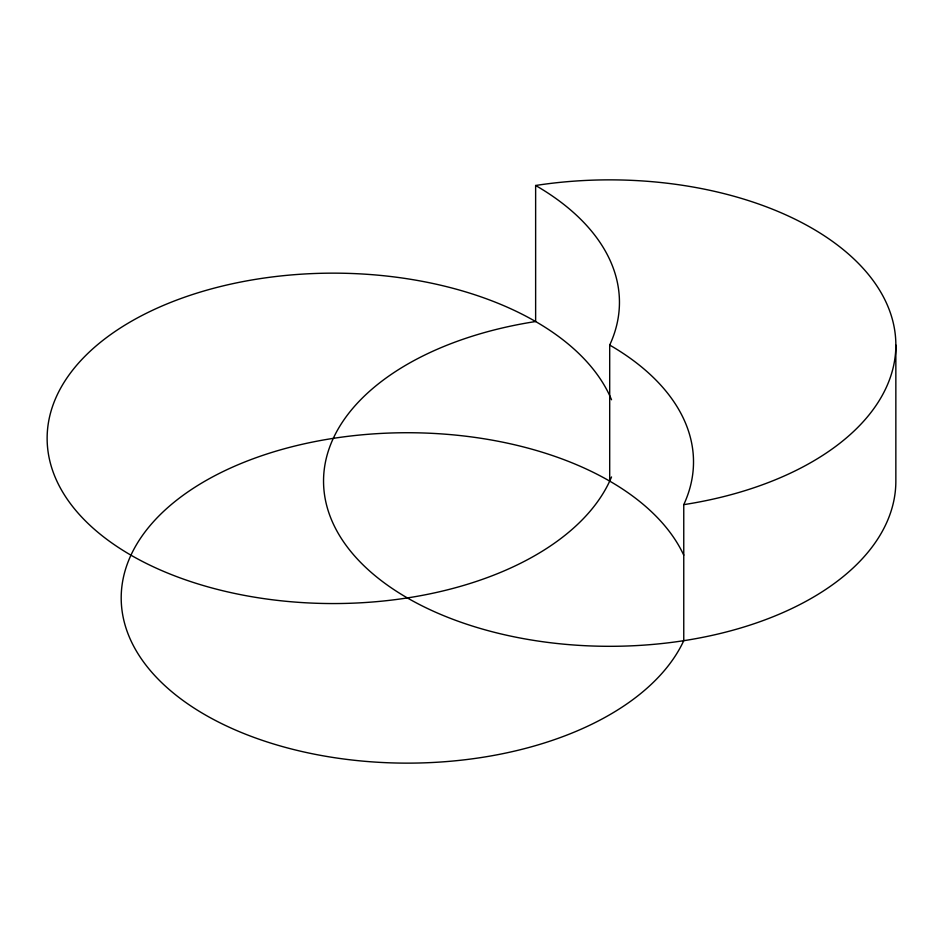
<?xml version="1.0" encoding="UTF-8"?>
<svg xmlns="http://www.w3.org/2000/svg" width="943" height="943" viewBox="0 0 943 943"><rect width="100%" height="100%" fill="white"/><g stroke="black" fill="none" stroke-linecap="round" stroke-linejoin="round"><path stroke-width="1.41" d="M895.85 345.067L895.85 481.107A286.153 165.202 0 0 1 634.639 645.684A286.153 165.202 0 0 1 327.893 509.798A286.153 165.202 0 0 1 535.636 321.528L535.636 185.488A286.153 165.202 0 0 1 886.102 302.314A286.153 165.202 0 0 1 683.758 504.646L683.758 640.686A286.153 165.202 0 0 1 243.235 733.265A286.153 165.202 0 0 1 243.235 462.6A286.153 165.202 0 0 1 683.758 555.168M535.636 185.488A286.153 165.202 0 0 1 609.697 345.067L609.697 481.107M611.524 476.958A286.153 165.202 0 0 1 171.202 574.499A286.153 165.202 0 0 1 171.202 302.208A286.153 165.202 0 0 1 611.524 399.749M609.697 345.067A286.153 165.202 0 0 1 683.758 504.646"/></g></svg>
